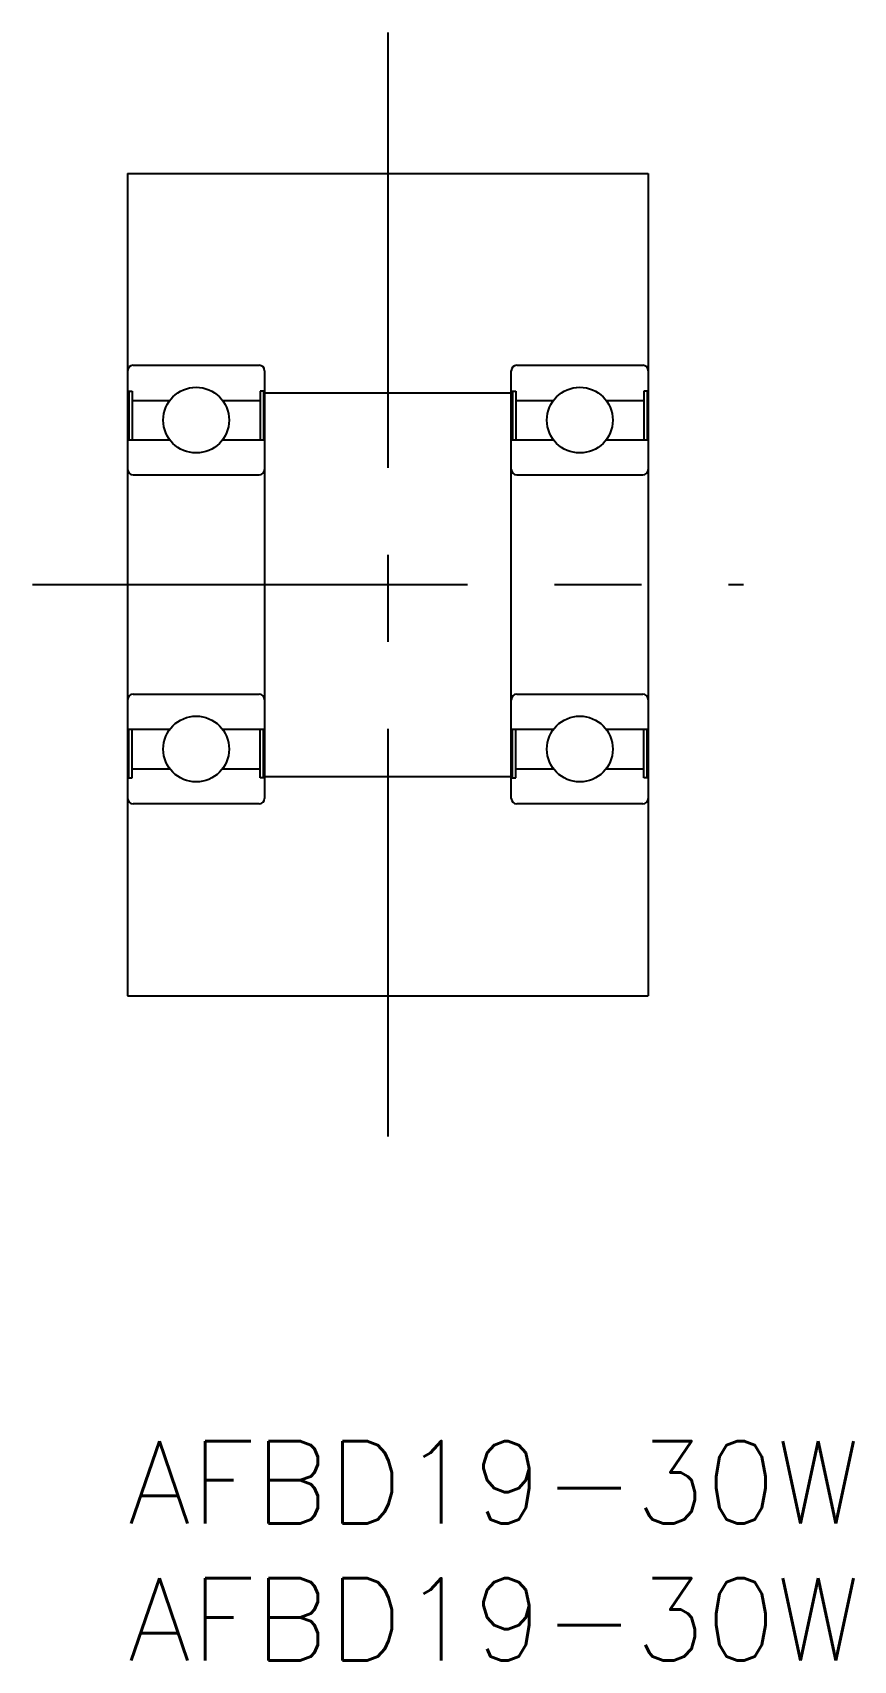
# Model space of a CAD drawing. Extents: x -3.5 to 26.5, y -8 to 51.4.
import ezdxf

# ---------------------------------------------------------------- set-up
doc = ezdxf.new("R2010")
doc.units = 0
doc.header["$LTSCALE"] = 0.5
doc.linetypes.add('CENTER', pattern=[50.8, 31.75, -6.35, 6.35, -6.35])
doc.layers.get('0').update_dxf_attribs({"linetype": 'CONTINUOUS'})
doc.layers.add('CENTER', color=1, linetype='CENTER')
doc.styles.get("Standard").update_dxf_attribs({"font": 'txt.shx', "height": 3, "bigfont": 'bigfont.shx'})

# ---------------------------------------------------------------- blocks, each defined once
blk = doc.blocks.new('*U8')
at = {"color": 7, "linetype": 'CONTINUOUS'}
blk.add_text('AFBD19-30W', height=3, dxfattribs=at).set_placement((0, -3))
blk = doc.blocks.new('*U9')
at = {"color": 7, "linetype": 'CONTINUOUS'}
blk.add_text('AFBD19-30W', height=3, dxfattribs=at).set_placement((0, -8))

msp = doc.modelspace()

# ---------------------------------------------------------------- linework, layer by layer
at = {"color": 7, "linetype": 'CONTINUOUS'}
for p, q in [((0, 46.249), (19, 46.249)), ((0, 46.249), (0, 16.249)), ((19, 46.249), (19, 16.249)), ((0.2, 39.249), (4.8, 39.249)), ((14.2, 39.249), (18.8, 39.249)), ((5, 39.049), (5, 23.449)), ((14, 23.449), (14, 39.049)), ((0, 38.305), (0.16, 38.305)), ((0.04, 38.305), (0.04, 36.529)), ((0.16, 38.305), (0.16, 36.529)), ((4.84, 38.305), (4.84, 36.529)), ((5, 38.305), (4.84, 38.305)), ((4.96, 38.305), (4.96, 36.529)), ((5, 38.249), (14, 38.249)), ((14, 38.305), (14.16, 38.305)), ((14.04, 38.305), (14.04, 36.529)), ((14.16, 38.305), (14.16, 36.529)), ((18.84, 38.305), (18.84, 36.529)), ((19, 38.305), (18.84, 38.305)), ((18.96, 38.305), (18.96, 36.529)), ((0.16, 37.969), (1.54, 37.969)), ((3.46, 37.969), (4.84, 37.969)), ((14.16, 37.969), (15.54, 37.969)), ((17.46, 37.969), (18.84, 37.969)), ((0, 36.529), (1.54, 36.529)), ((3.46, 36.529), (5, 36.529)), ((14, 36.529), (15.54, 36.529)), ((17.46, 36.529), (19, 36.529)), ((0.2, 35.249), (4.8, 35.249)), ((14.2, 35.249), (18.8, 35.249)), ((0.2, 27.249), (4.8, 27.249)), ((14.2, 27.249), (18.8, 27.249)), ((0, 25.969), (1.54, 25.969)), ((0.04, 24.193), (0.04, 25.969)), ((0.16, 24.193), (0.16, 25.969)), ((3.46, 25.969), (5, 25.969)), ((4.84, 24.193), (4.84, 25.969)), ((4.96, 24.193), (4.96, 25.969)), ((14, 25.969), (15.54, 25.969)), ((14.04, 24.193), (14.04, 25.969)), ((14.16, 24.193), (14.16, 25.969)), ((17.46, 25.969), (19, 25.969)), ((18.84, 24.193), (18.84, 25.969)), ((18.96, 24.193), (18.96, 25.969)), ((0.16, 24.529), (1.54, 24.529)), ((3.46, 24.529), (4.84, 24.529)), ((14.16, 24.529), (15.54, 24.529)), ((17.46, 24.529), (18.84, 24.529)), ((0, 24.193), (0.16, 24.193)), ((5, 24.193), (4.84, 24.193)), ((5, 24.249), (14, 24.249)), ((14, 24.193), (14.16, 24.193)), ((19, 24.193), (18.84, 24.193)), ((4.8, 23.249), (0.2, 23.249)), ((18.8, 23.249), (14.2, 23.249)), ((0, 16.249), (19, 16.249))]:
    msp.add_line(p, q, dxfattribs=at)
for centre in [(2.5, 37.249), (16.5, 37.249), (2.5, 25.249), (16.5, 25.249)]:
    msp.add_circle(centre, 1.2, dxfattribs=at)
for centre, start, end in [((0.2, 39.049), 90, 180), ((4.8, 39.049), 0, 90), ((14.2, 39.049), 90, 180), ((18.8, 39.049), 0, 90), ((0.2, 35.449), 180, 270), ((4.8, 35.449), 270, 0), ((14.2, 35.449), 180, 270), ((18.8, 35.449), 270, 0), ((0.2, 27.049), 90, 180), ((4.8, 27.049), 0, 90), ((14.2, 27.049), 90, 180), ((18.8, 27.049), 0, 90), ((0.2, 23.449), 180, 270), ((4.8, 23.449), 270, 0), ((14.2, 23.449), 180, 270), ((18.8, 23.449), 270, 0)]:
    msp.add_arc(centre, 0.2, start, end, dxfattribs=at)
at = {"layer": 'CENTER', "color": 1, "linetype": 'CENTER'}
for p, q in [((9.5, 51.387), (9.5, 11.111)), ((-3.47, 31.249), (22.47, 31.249))]:
    msp.add_line(p, q, dxfattribs=at)

# ---------------------------------------------------------------- block references
at = {"color": 7, "linetype": 'CONTINUOUS'}
for name in ['*U8', '*U9']:
    msp.add_blockref(name, (0, 0), dxfattribs=at)

doc.saveas('drawing.dxf')
